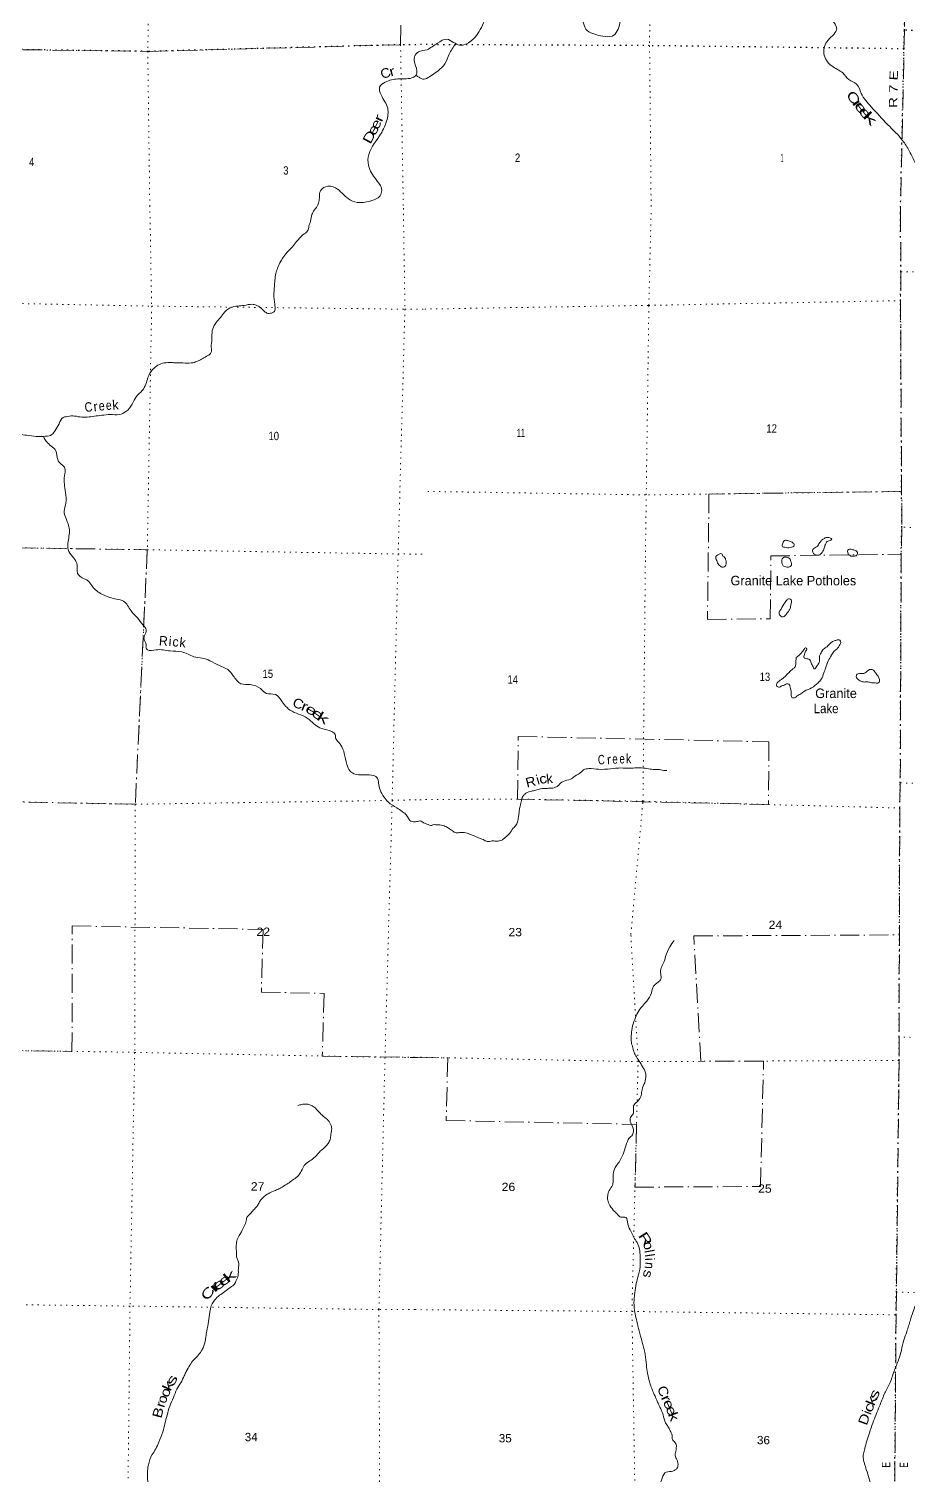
# Model space of a CAD drawing. Header units: feet. Extents: x -1048576 to 137166, y -268550 to 2097152.
# Drawn here: x -222804 to -204301, y 295823 to 326257 of the extents above; entities that cross this region are included whole.
import ezdxf
from ezdxf.enums import TextEntityAlignment as Align

# ---------------------------------------------------------------- set-up
doc = ezdxf.new("R2010")
doc.units = ezdxf.units.FT
doc.header["$LTSCALE"] = 80
doc.linetypes.add('DOT_DASHED', pattern=[7.7, 5, -1.2, 0.3, -1.2])
doc.linetypes.add('DOTTED', pattern=[1.5, 0.3, -1.2])
for name, color, linetype, lineweight in [('39', 7, 'Continuous', 13), ('44', 7, 'DOT_DASHED', 13), ('6', 7, 'DOTTED', 25), ('7', 7, 'DOTTED', 13)]:
    doc.layers.add(name, color=color, linetype=linetype, lineweight=lineweight)
doc.layers.add('41', color=7, linetype='Continuous')

msp = doc.modelspace()

# ---------------------------------------------------------------- linework, layer by layer
at = {"layer": '39'}
for points in [[(-139726.18, 284721.75), (-139786.61, 284683.23), (-139865.18, 284636.58), (-139935.68, 284589.96), (-139981.99, 284555.51), (-140024.23, 284506.92), (-140030.24, 284490.75), (-140030.24, 284490.75), (-140086.75, 284492.64)], [(-214422.29, 325815.26), (-214204.94, 325956.77), (-214006.39, 326040.49), (-213865.44, 325972.99), (-213742.6, 325917.73), (-213495.53, 326007.23), (-213258.95, 326335.23), (-213150.53, 326532.63), (-213059.15, 326600.8), (-212891.37, 326618.02), (-212514.3, 326516.83), (-211970.69, 326546.02), (-211648.17, 326738.14), (-211354.43, 326857.69), (-211174.46, 326589.92), (-211051.74, 326221.46), (-210896.71, 326145.8), (-210727.3, 326104.41), (-210529.31, 326107.31), (-210365.8, 326385.21), (-210246.58, 326683.58), (-210111.02, 326715.13), (-209944.96, 326774.79), (-209915.42, 326958.49), (-209853.85, 327099.58), (-209639.91, 327072.08), (-209032.82, 326931.17), (-208795.02, 327141.97), (-208565.91, 327558.92), (-208490.47, 327659.51), (-208186.58, 327787.08), (-207755.05, 327673.45), (-207553.26, 327346.97), (-207360.39, 326897.27), (-207004.09, 326713.36), (-206693.84, 326590.33), (-206454.61, 326714.23), (-206064.94, 326683.69), (-205908.93, 326456.48), (-205801.18, 326261.87), (-205984.64, 326020.45), (-206073.41, 325742.12), (-205907.55, 325478.48), (-205676.26, 325329.64), (-205545.91, 325189.46), (-205382.93, 325095.57), (-205285.27, 324901.02), (-205077.12, 324618.95), (-204728.21, 324241.1), (-204415.34, 323909.93), (-204277.45, 323690.9), (-204122.06, 323372.77), (-203929.35, 322900.84), (-203753.51, 322618.96), (-203576.66, 322484.58), (-203280.33, 322373.92)], [(-214434.53, 325213.46), (-214192.76, 325374.75), (-214050.34, 325523.46), (-213960.07, 325725), (-213819.14, 325950.5)], [(-214422.29, 325815.26), (-214601.61, 325772.14), (-214689.15, 325677.73), (-214664.4, 325483.47), (-214655.86, 325281.24), (-214745.11, 325227.27), (-215042.07, 325205.05), (-215303.02, 325138.11), (-215422.96, 325031.78), (-215391.92, 324867.81), (-215252.75, 324587.85), (-215277.05, 324317.11), (-215424.8, 324006.78), (-215664.49, 323555.57), (-215643.95, 323339.1), (-215472.51, 323054.88), (-215377.14, 322856.1), (-215414.32, 322747.18), (-215625.15, 322635.42), (-215893.9, 322604.92), (-216079.07, 322678.97), (-216349.83, 322911.31), (-216563.64, 322937.04), (-216667.29, 322848.8), (-216690.41, 322729.68), (-216701.38, 322616.54), (-216754.45, 322501.01)], [(-214428.76, 325213.91), (-214535.31, 325205.61), (-214593.61, 325238.36), (-214657.93, 325275.19)], [(-216754.45, 322501.01), (-216801.06, 322441.1), (-216847.16, 322349), (-216877.93, 322212.17), (-216910.16, 322105.67), (-216938.17, 322009.2), (-217036.64, 321922.11), (-217170.37, 321783.12), (-217257.18, 321671.57), (-217353.78, 321576.36), (-217440.55, 321466.82), (-217504.95, 321366.98), (-217570.16, 321222.7), (-217606.58, 321108.2), (-217627.34, 320967.14), (-217637.83, 320836), (-217646.45, 320696.74), (-217644.5, 320583.56), (-217628.4, 320472.13), (-217623.69, 320399.31), (-217628.95, 320332.73), (-217653.86, 320294.8), (-217718.83, 320273.76), (-217775.38, 320270.76), (-217847.26, 320312.49), (-217934.57, 320392.89), (-218018.4, 320442.92), (-218104.8, 320462.69), (-218276.79, 320437.56), (-218412.21, 320425.9), (-218566.3, 320386.3), (-218711.72, 320269.76), (-218794.46, 320160.15), (-218883.33, 320046.61), (-218944.32, 319912.36), (-218953.8, 319726.64), (-218966.94, 319561.2), (-218973.21, 319440.09), (-219040.86, 319382.73), (-219146.87, 319324.06), (-219244.74, 319269.29), (-219348.33, 319232.8), (-219515.95, 319225.77), (-219711.58, 319231.38), (-219804.34, 319235.11), (-219955.82, 319227.78), (-220089.93, 319177.71), (-220202.59, 319086.84), (-220298.44, 318922.91), (-220343.44, 318780.28), (-220418.52, 318648.31), (-220548.07, 318517.33), (-220629.64, 318361.23), (-220765.72, 318204.1), (-220902.07, 318141.95), (-221089.75, 318141.35), (-221269.62, 318126.47), (-221427.38, 318107.14), (-221726.34, 318090.4), (-221879.28, 318113.41), (-222020.86, 318095.81), (-222085.67, 318082.85), (-222166.88, 317946.95), (-222254.17, 317809.14), (-222320.4, 317719.43), (-222452.23, 317683.46), (-222652.08, 317679.04), (-222853.4, 317704.96), (-223010.3, 317732.09), (-223082.14, 317775.84), (-223209.94, 317958.01), (-223311.26, 318044.73), (-223422.7, 318129.62), (-223494.98, 318149.13), (-223696.52, 318162.93), (-224083.99, 318161.96), (-224434.8, 318178.5), (-224543.62, 318186.56), (-224612.8, 318155.51), (-224783.97, 318174.81), (-225067.8, 318103.24), (-225227.12, 317999.08), (-225409.97, 317822.61), (-225750.77, 317725.82), (-226024.15, 317783.37), (-226138.05, 317844.05), (-226155.76, 317868.63), (-226163.5, 317996.06), (-226204.86, 318051.37), (-226556.01, 318049.74), (-226806.33, 318044.23)], [(-214578.31, 309588.22), (-214622.74, 309578.91), (-214711.65, 309572.46), (-214767.91, 309585.62), (-214821.07, 309657.31), (-214878.16, 309735.14), (-214951.83, 309789.02), (-215063.45, 309863.81), (-215238.85, 309982.2), (-215329.71, 310088.93), (-215413.65, 310242.01), (-215443.32, 310383.99), (-215481.43, 310505.93), (-215591.56, 310552.4), (-215756.87, 310561.49), (-215968.34, 310583.56), (-216046.05, 310637.52), (-216114.08, 310778.18), (-216166.32, 311009.48), (-216239.73, 311186.61), (-216291.07, 311248.17), (-216350.09, 311330.08), (-216358.73, 311409.03), (-216428.21, 311470.93), (-216644.92, 311537.54), (-216780.76, 311612.77), (-216907.81, 311726.23), (-217079.58, 311822.33), (-217265.88, 311896.47), (-217401.12, 312004.02), (-217497.66, 312131.06), (-217616.53, 312250.43), (-217805.82, 312272.09), (-217929.06, 312373.36), (-218149.47, 312458.22), (-218340.85, 312475.88), (-218505.19, 312646.6), (-218617.86, 312773.94), (-218793.89, 312857.99), (-218995.81, 312960.7), (-219158.24, 313016.22), (-219333.29, 313043.68), (-219453.36, 313098.41), (-219587.7, 313145.33), (-219831.45, 313167.99), (-220127.69, 313189.59), (-220311.26, 313192.96), (-220338.79, 313231.86), (-220335.58, 313296.45), (-220381.8, 313416.51), (-220372.39, 313489.08), (-220335.86, 313609.64), (-220402.59, 313711.89), (-220520.86, 313863.58), (-220655.36, 314011.52), (-220811.03, 314214.41), (-220957.58, 314255.49), (-221104.17, 314294.55), (-221300.41, 314376.96), (-221482.95, 314545.99), (-221569.81, 314650.63), (-221641.79, 314686.3), (-221778.94, 314799.94), (-221799.16, 315016.51), (-221889.46, 315153.54), (-221975.53, 315300.6), (-221983.12, 315436.11), (-221951.69, 315718.41), (-222027.83, 315966.31), (-222061.57, 316106.35), (-222024.19, 316273.36), (-222036.12, 316501.9), (-222057.09, 316678.07), (-222057.88, 316853.87), (-222044.93, 317009.21), (-222124.05, 317095.52), (-222198.92, 317193.88), (-222235.84, 317380.45), (-222332.94, 317477.2), (-222436.08, 317574.05), (-222481.25, 317641.56), (-222499.02, 317679.97)], [(-206815.16, 315482.03), (-206743.29, 315453.26), (-206699.65, 315416.02), (-206696.14, 315389.68), (-206777.85, 315340.79), (-206840.51, 315335.98), (-206894.73, 315349.18), (-206942.94, 315360.24), (-206950.36, 315392.72), (-206935.38, 315434.86), (-206914.35, 315476.87), (-206885.7, 315496.51), (-206851.45, 315493.81), (-206815.16, 315482.03)], [(-206119.98, 315496.5), (-206061.52, 315536.68), (-205994.5, 315557.57), (-205946.33, 315544.48), (-205906.43, 315521.46), (-205927.1, 315497.63), (-205990.08, 315476.65), (-206033.5, 315424.98), (-206061.23, 315350.77), (-206093.25, 315264.52), (-206126.46, 315218.7), (-206173.59, 315183.27), (-206222, 315184.24), (-206293.97, 315218), (-206307.52, 315246.56), (-206312.88, 315281.02), (-206283.83, 315320.85), (-206240.89, 315348.28), (-206197.84, 315381.78), (-206176.85, 315421.77), (-206145.69, 315465.61), (-206119.98, 315496.5)], [(-205558.67, 315190.77), (-205563.48, 315215.58), (-205572.71, 315258.19), (-205568.02, 315290.43), (-205531.35, 315307.89), (-205477, 315300.74), (-205410.8, 315281.24), (-205376.95, 315258.34), (-205365.67, 315217.7), (-205382.58, 315179.64), (-205449.56, 315160.77), (-205501.96, 315163.84), (-205525.85, 315180.48), (-205558.67, 315190.77)], [(-208170.21, 315146.24), (-208146.74, 315109.4), (-208129.85, 315046.43), (-208126.79, 314997.87), (-208151.94, 314951.9), (-208194.79, 314928.5), (-208250.9, 314947.81), (-208310.04, 315017.69), (-208327.13, 315070.56), (-208346.53, 315109.34), (-208343.53, 315157.78), (-208306.53, 315191.39), (-208249.56, 315214.5), (-208215.47, 315203.72), (-208196.15, 315160.9), (-208170.21, 315146.24)], [(-206858.21, 315142.94), (-206784.8, 315096.43), (-206763.87, 315033.37), (-206750.85, 314978.56), (-206796.05, 314939.04), (-206874.84, 314934.55), (-206914.86, 314951.51), (-206952.25, 314998.73), (-206959.3, 315049.39), (-206950.14, 315103.76), (-206925.36, 315131.56), (-206858.21, 315142.94)], [(-206973.43, 314049.45), (-206894.12, 314179.21), (-206863.05, 314219), (-206842.22, 314250.92), (-206793.57, 314262.07), (-206759.64, 314243.21), (-206761.27, 314162.42), (-206787.8, 314047.77), (-206856.41, 313948.1), (-206905.96, 313892.51), (-206960.63, 313883.5), (-206998.31, 313916.58), (-207011.94, 313941.1), (-207012.98, 313989.61), (-206996.23, 314019.59), (-206973.43, 314049.45)], [(-205791.56, 313213.61), (-205863.43, 313152.4), (-205915.45, 313074.63), (-205982.32, 312960.78), (-206035.89, 312806.26), (-206074.28, 312703.97), (-206127.36, 312573.69), (-206195.52, 312496.24), (-206330.9, 312387.8), (-206481.61, 312320.08), (-206557.35, 312267.03), (-206639.14, 312214.1), (-206690.22, 312182.78), (-206720.6, 312177.33), (-206748.72, 312183.95), (-206757.95, 312226.57), (-206762.54, 312299.4), (-206773.05, 312378.42), (-206788.09, 312433.27), (-206795.75, 312453.63), (-206809.59, 312468.05), (-206857.92, 312473.06), (-206910.9, 312447.84), (-206971.9, 312424.81), (-207006.56, 312407.31), (-207042.79, 312412.08), (-207064.7, 312426.66), (-207068.08, 312459.06), (-207055.24, 312495.17), (-206965.02, 312566.12), (-206806.59, 312716.53), (-206726.45, 312787.68), (-206679.16, 312831.19), (-206661.92, 312885.41), (-206662.75, 312944.02), (-206657.82, 312988.38), (-206653.01, 313026.68), (-206618.11, 313056.29), (-206572.87, 313097.82), (-206533.65, 313141.5), (-206502.53, 313183.31), (-206483.81, 313211.23), (-206459.19, 313230.94), (-206451.12, 313230.78), (-206435.23, 313218.34), (-206431.52, 313202.1), (-206456.5, 313164.21), (-206475.55, 313120.13), (-206488.68, 313069.88), (-206493.4, 313035.62), (-206481.67, 313017.2), (-206429.5, 313002.02), (-206389.32, 312993.14), (-206355.72, 312958.12), (-206344.07, 312935.66), (-206330.76, 312894.98), (-206309.38, 312854.14), (-206294.06, 312813.42), (-206282.37, 312792.98), (-206264.21, 312792.62), (-206233.22, 312828.38), (-206191.65, 312888.17), (-206170.62, 312930.18), (-206163.06, 313004.8), (-206157.48, 313081.47), (-206132.33, 313127.44), (-206078.3, 313205.17), (-206006.63, 313256.28), (-205948.84, 313319.79), (-205889.45, 313363.07), (-205818.27, 313389.94), (-205771.59, 313403.15), (-205737.46, 313394.39), (-205716.21, 313347.49), (-205737.44, 313295.38), (-205758.34, 313259.42), (-205791.56, 313213.61)], [(-204980.64, 312696.34), (-204902.52, 312567.48), (-204901.23, 312531.09), (-204922.14, 312495.13), (-204994.84, 312492.54), (-205073.44, 312498.14), (-205145.73, 312515.75), (-205220.45, 312513.19), (-205294.76, 312530.84), (-205356.44, 312574.5), (-205386.05, 312607.42), (-205389.23, 312649.92), (-205374.58, 312675.9), (-205263.3, 312689.84), (-205200.36, 312708.8), (-205138.82, 312758.09), (-205083.91, 312779.22), (-205031.83, 312760), (-204980.64, 312696.34)], [(-214578.31, 309588.22), (-214565.05, 309588.83), (-214496.79, 309549.73), (-214428.69, 309524.12), (-214376.65, 309502.88), (-214330.38, 309495.9), (-214299.87, 309507.41), (-214243.31, 309510.33), (-214186.83, 309509.2), (-214064.22, 309484.53), (-213974.3, 309440.31), (-213888.74, 309380.01), (-213810.8, 309342.08), (-213762.39, 309341.12), (-213679.52, 309347.55), (-213611.05, 309340.13), (-213502.81, 309303.62), (-213390.78, 309254.91), (-213296.7, 309216.67), (-213242.65, 309195.39), (-213202.75, 309172.37), (-213176.69, 309163.76), (-213140.54, 309154.96), (-213085.83, 309166), (-212997.03, 309166.25), (-212906.17, 309168.48), (-212849.28, 309187.55), (-212804.21, 309221.01), (-212689.08, 309325.81), (-212610.14, 309437.39), (-212548.24, 309504.86), (-212514.13, 309595.11), (-212498.09, 309689.77), (-212486.13, 309782.48), (-212474.25, 309871.15), (-212445.62, 309989.8), (-212432.21, 310054.19), (-212408.96, 310106.27), (-212369.66, 310153.98), (-212251.43, 310212.25), (-212160.29, 310228.62), (-212064.83, 310259.05), (-211945.48, 310272.83), (-211844.5, 310276.89), (-211718.94, 310298.63), (-211661.64, 310337.91), (-211561.08, 310420.77), (-211402.67, 310470.15), (-211312.65, 310531), (-211171.5, 310625.18), (-211132.4, 310662.8), (-211018.82, 310690.84), (-210819.32, 310676.77), (-210560.82, 310685.77), (-210344.53, 310703.69), (-210150.91, 310697.81), (-210021.52, 310709.38), (-209908.55, 310707.13), (-209763.68, 310686.06), (-209632.8, 310671.33), (-209562.16, 310671.94), (-209443.46, 310653.41), (-209378.99, 310648.09)], [(-209221, 307076.47), (-209316.53, 306942.99), (-209403.43, 306736.59), (-209446.51, 306602.06), (-209497.04, 306498), (-209505.74, 306366.83), (-209503.83, 306261.71), (-209561.7, 306194.16), (-209658.26, 306109.2), (-209703.44, 305970.67), (-209799.74, 305798.81), (-209892.67, 305693.57), (-209988.28, 305556.05), (-210053.71, 305413.89), (-210107.89, 305229.06), (-210127.37, 305063.76), (-210123.97, 304932.35), (-210094.1, 304812.53), (-210056.07, 304696.6), (-210003.57, 304598.56), (-209921.41, 304469.63), (-209878.54, 304394.01), (-209839.41, 304332.61), (-209819.06, 304241.27), (-209844.55, 304078.11), (-209899.93, 303933.72), (-209920.61, 303808.86), (-209960.61, 303726.81), (-210022.4, 303665.4), (-210076.27, 303595.75), (-210078.23, 303498.79), (-210085.71, 303428.22), (-210139.83, 303346.45), (-210147.51, 303265.78), (-210099.15, 303161.76), (-210078.72, 303074.47), (-210102.78, 302981.99), (-210164.56, 302920.58), (-210208.43, 302846.69), (-210268.67, 302661.99), (-210336.64, 302493.61), (-210401.38, 302385.79), (-210465.79, 302294.12), (-210504.99, 302151.43), (-210508.05, 301999.94), (-210521.74, 301921.41), (-210590.56, 301811.65), (-210623.1, 301699.14), (-210620.86, 301610.18), (-210574.76, 301494.09), (-210480.34, 301372.99), (-210407.13, 301300.81), (-210365.58, 301259.57), (-210289.13, 301247.94), (-210242.77, 301245), (-210199.15, 301106.73), (-210131.76, 300945.75), (-210073.65, 300825.38), (-210005.16, 300718.94), (-209953.51, 300578.49), (-209940.51, 300422.64), (-209940.92, 300202.39), (-209989.66, 299987.15), (-210029.64, 299806.09), (-210057.72, 299614.69), (-210067.99, 299505.78), (-210058.27, 299287.35), (-210028.93, 299141.28), (-209986.12, 298962.61), (-209929.88, 298749.32), (-209883.07, 298568.55), (-209832.81, 298359.42), (-209808.93, 298142.74), (-209782.29, 297962.37), (-209737.79, 297767.5), (-209643.88, 297521.13), (-209572.46, 297360.08), (-209526.17, 297254.08), (-209456.8, 297091.05), (-209403.74, 296920.26), (-209354.78, 296846.54), (-209310.18, 296756.74), (-209267.71, 296660.93), (-209261.4, 296573.91), (-209200.25, 296503.99), (-209185.07, 296356.18), (-209203.49, 296243.39), (-209163.28, 296135.5), (-209143.42, 296019.92), (-209177.16, 295947.85), (-209285.05, 295901.51)], [(-217144.33, 303604.05), (-217061.25, 303622.73), (-216960.21, 303630.98), (-216865.88, 303602.98), (-216778.09, 303548.84), (-216722.69, 303489.23), (-216659.36, 303421.39), (-216585.88, 303357.4), (-216522.26, 303305.72), (-216476.83, 303252.35), (-216449.63, 303195.28), (-216432.7, 303128.29), (-216440.36, 303041.55), (-216451.93, 302960.94), (-216471.91, 302862.3), (-216519.72, 302786.4), (-216573.4, 302720.71), (-216667.65, 302643.64), (-216782.92, 302520.48), (-216891.48, 302433.57), (-216987.63, 302362.6), (-217056.17, 302256.77), (-217129.19, 302126.78), (-217229.53, 302047.8), (-217329.72, 301976.9), (-217427.74, 301914.04), (-217523.66, 301855.19), (-217613.2, 301814.4), (-217769.87, 301744.54), (-217845.52, 301691.37), (-217927.73, 301610.04), (-217971.55, 301532.04), (-218013.05, 301470.17), (-218074.76, 301406.64), (-218149.02, 301319.1), (-218204.45, 301267.59), (-218232.39, 301175.16), (-218270.75, 301064.73), (-218331.48, 300944.62), (-218377.35, 300864.64), (-218427.89, 300750.4), (-218440.25, 300627.37), (-218438.3, 300514.19), (-218424.58, 300382.6), (-218391.74, 300303.2), (-218396.33, 300163.87), (-218400.95, 300022.52), (-218439.16, 299920.17), (-218485.18, 299832.11), (-218597.65, 299751.34), (-218710.24, 299664.5), (-218816.59, 299587.65), (-218921.67, 299470.37), (-218965.56, 299388.33), (-218996.37, 299249.48), (-219024.19, 299054), (-219060.15, 298854.63), (-219080.61, 298729.74), (-219120.42, 298540.54), (-219160.24, 298460.45), (-219232.82, 298354.69), (-219337.79, 298243.47), (-219416.49, 298133.79), (-219491.49, 298005.85), (-219535.61, 297911.7), (-219608.89, 297767.56), (-219692.15, 297629.68), (-219761.96, 297455.17), (-219839.99, 297272.74), (-219895.97, 297081.82), (-219943.67, 296902.87), (-219987.22, 296729.9), (-220069.8, 296519.26), (-220135.01, 296374.98), (-220207.85, 296255.09), (-220290.51, 296040.41), (-220307.95, 295860.9), (-220297.21, 295676.84), (-220222.6, 295455.23), (-220197.71, 295272.93), (-220108.08, 295099.54), (-220008.44, 294921.93), (-219914.07, 294786.84), (-219813.43, 294663.76), (-219670.53, 294533.85), (-219593.35, 294451.61), (-219550.9, 294345.76), (-219518.7, 294232.02), (-219514.66, 294122.84), (-219554.36, 294048.81), (-219571.77, 293980.43)], [(-198001.43, 301330.62), (-198155.35, 301303.37), (-198324.72, 301310.78), (-198558.31, 301335.64), (-198787.1, 301398.8), (-198933.75, 301432.03), (-199074.47, 301459.08), (-199219.55, 301470.05), (-199303.58, 301506.07), (-199535.26, 301625.86), (-199737.58, 301700.61), (-199922.11, 301756.83), (-200099.18, 301782.58), (-200322.56, 301813.3), (-200433.23, 301829.64), (-200596.79, 301824.82), (-200705.88, 301818.91), (-200815.39, 301792.8), (-200878.98, 301741.53), (-200970.57, 301702.94), (-201096.05, 301685.23), (-201198.04, 301731.72), (-201308.58, 301754.12), (-201425.62, 301754.43), (-201500.67, 301735.72), (-201574.02, 301700.81), (-201671.3, 301680.52), (-201738.99, 301726.32), (-201805.15, 301747.85), (-201924.54, 301732.04), (-202154.54, 301734.6), (-202311.65, 301749.85), (-202420.46, 301758.08), (-202484.19, 301799.76), (-202577.29, 301886.48), (-202641.03, 301928.16), (-202733.46, 301948.19), (-202793.65, 301965.55), (-202939.63, 301932.09), (-203085.4, 301908.72), (-203166.37, 301896.19), (-203244.38, 301831.06), (-203288.12, 301763.23), (-203335.4, 301620.71), (-203403.78, 301432.13), (-203485.96, 301259.99), (-203557.48, 301115.92), (-203662.71, 300901.81), (-203736.53, 300743.65), (-203765.53, 300606.82), (-203780.85, 300447.49), (-203783.25, 300328.32), (-203757.74, 300192.43), (-203763.22, 300020.78), (-203826.96, 299862.42), (-203944.64, 299731.4), (-204038.02, 299603.94), (-204140.98, 299401.9), (-204252.32, 299084.86), (-204327.86, 298841.86), (-204388.01, 298661.2), (-204499.2, 298251.2), (-204594.95, 298006.59), (-204691.11, 297741.78), (-204800.45, 297523.7), (-204902.37, 297273.15), (-205042.73, 296918.29), (-205115.51, 296711.61), (-205169.37, 296542.95), (-205213.01, 296380.14), (-205239.42, 296271.55), (-205241.7, 296158.44), (-205217.36, 296065.01), (-205179.54, 295938.97), (-205080.53, 295545), (-205074.23, 295356.95), (-204994.85, 295090.66), (-204966.12, 294914.29), (-204956.85, 294673.65), (-204962.41, 294497.97), (-204966.77, 294281.84), (-205004.12, 294131.04), (-205029.33, 293982.01), (-205025.56, 293868.78), (-204979.41, 293655.69), (-204898.98, 293540.93), (-204772.77, 293394.95), (-204646.54, 293350.01), (-204559, 293287.64), (-204429.77, 293291.13), (-204329.11, 293279.03)], [(-209285.05, 295901.51), (-209416.91, 295867.76), (-209492.63, 295715.7), (-209551.84, 295581.49), (-209731.22, 295393.1), (-209854.66, 295276.34), (-209913.14, 295178.49), (-209950.04, 295049.91), (-210044.55, 294966.92), (-210118.55, 294899.69), (-210126.03, 294829.12), (-210114.72, 294689.47), (-210134.47, 294611.06), (-210051.29, 294532.61), (-209930.24, 294431.19), (-209901.53, 294353.84), (-209926.98, 294192.69), (-209943.62, 294067.74), (-209914.65, 293903.49), (-209867.97, 293716.66), (-209846.84, 293663.7), (-209818.47, 293469.16), (-209820.41, 293273.19), (-209820.68, 293160.04), (-209740.25, 293045.28), (-209683.24, 292870.37), (-209664.74, 292787.15), (-209490.62, 292714.99), (-209378.37, 292577.37), (-209282.68, 292518.88), (-209145.46, 292518.17), (-209069.46, 292484.33), (-209006.86, 292386.09), (-208838.96, 292305.96), (-208722.04, 292299.59), (-208648.42, 292247.61), (-208545.89, 292128.37), (-208478.16, 292084.59), (-208302.82, 292073.01), (-208236.62, 292053.51), (-208102.64, 291992.24), (-207958.26, 291946.93), (-207867.72, 291933.01), (-207795.88, 291893.18), (-207696.52, 291816.44), (-207539.66, 291789.07), (-207393.87, 291713.42), (-207267.97, 291652.32), (-207213.97, 291527.98), (-207200.4, 291400.41), (-207166.27, 291191.61), (-207070.56, 291034.11), (-206963.12, 290858.19), (-206882.71, 290642.4), (-206842.75, 290522.39), (-206800.9, 290396.27), (-206666.4, 290361.27), (-206590.51, 290321.36), (-206528.65, 290186.77), (-206555.18, 290072.12), (-206544.55, 289999.16), (-206510.11, 289905.53), (-206509.81, 289820.65), (-206468.83, 289751.14), (-206385.98, 289656.54), (-206313.09, 289568.2), (-206308.63, 289489.3), (-206363.12, 289389.35), (-206296.49, 289291.04), (-206144.01, 289146.55), (-206144.68, 289013.2), (-206146.15, 288940.49), (-206044.37, 288883.91), (-205874.7, 288791.62), (-205736.22, 288653.48), (-205674.7, 288601.74), (-205545.17, 288520.35), (-205452.6, 288407.37), (-205407.71, 288331.71), (-205377.96, 288205.84), (-205347.56, 288112.29), (-205298.76, 288030.49), (-205202.11, 287919.45), (-205106.75, 287844.81), (-204989.04, 287777.8), (-204880.68, 287747.35), (-204766.41, 287809.74), (-204703.42, 287830.71), (-204656.7, 287845.95), (-204613.98, 287837.69)]]:
    msp.add_spline(points, degree=3, dxfattribs=at)
at = {"layer": '44'}
for points in [[(-235450.06, 368686.66), (-235694.3, 358500.05), (-236047.35, 336772.26), (-230711.59, 336629.23), (-230931.49, 325933.88), (-220273.27, 325782.9), (-214982.18, 325924.27), (-214918.78, 331255.13), (-214369.64, 331259.09)], [(-214369.64, 331259.09), (-204316.81, 331020.34), (-204377.73, 326213.71), (-204462.18, 322384.74)], [(-204462.18, 322384.74), (-204450.87, 321148.29), (-204459.15, 320538.22), (-204432.28, 315768.94), (-204445.71, 315203.42), (-204464.17, 310388.57), (-204474.8, 309861.39), (-204489.3, 305042.42), (-204489.12, 304551.4), (-204547.13, 299676.72), (-204552.79, 299195.91), (-204592.78, 294013.73), (-204867.38, 294007.08)], [(-204463.52, 316523.3), (-208490.9, 316468.97), (-208522.27, 313828.31), (-207202.03, 313846.12), (-207188.89, 315166.41), (-204445.71, 315203.42)], [(-225513.64, 315373.62), (-220312.83, 315296.35), (-220564.94, 309940.54), (-225795.49, 310046.65)], [(-225795.49, 310046.65), (-225835.55, 307438.52), (-224515.7, 307418.82), (-224556.25, 304779.14), (-221898.42, 304739.48), (-221891.58, 307379.67), (-217875.83, 307306.45), (-217912.47, 305987.01), (-216592.69, 305960.76), (-216629.33, 304641.23), (-214626.25, 304609.88)], [(-214626.25, 304609.88), (-213989.4, 304605.13), (-214021.26, 303285.5), (-210015.59, 303203.78), (-210048.32, 301883.02), (-207407.18, 301896.48), (-207341.74, 304536.86), (-208661.14, 304530.13), (-208810.73, 307169.4), (-204482.83, 307191.47)]]:
    msp.add_lwpolyline(points, dxfattribs=at)
msp.add_lwpolyline([(-212506.93, 311368.24), (-207227.81, 311254.16), (-207240.94, 309934.05), (-212520.06, 310048.28)], close=True, dxfattribs=at)
at = {"layer": '6'}
for points in [[(-204462.18, 322384.74), (-204386.02, 325837.97), (-204377.52, 326230.05), (-204316.81, 331020.34), (-204337.37, 331452.53), (-204332.11, 336346.49), (-204314.86, 336799.02), (-204290.49, 341533.24), (-204290.37, 342139.43), (-203962.44, 358122.82)], [(-214420.99, 325926.75), (-214982.18, 325924.27), (-220300.7, 325784.37), (-225525.82, 325856.85), (-230931.49, 325933.88), (-236259.94, 325866.61), (-241387.6, 325920.1), (-241605.43, 325947.88), (-245053.61, 326042.29)], [(-183787.3, 326000.58), (-188058.41, 325977.6), (-188385.8, 325959.28), (-193277.98, 326038.04), (-193629.44, 326044.11), (-198568.09, 326123.13), (-198929.67, 326125.22), (-204377.52, 326230.05)], [(-204386.02, 325837.97), (-209740.83, 325904.73), (-214420.99, 325926.75)], [(-204592.78, 294013.73), (-204552.79, 299195.91), (-204547.13, 299676.72), (-204489.12, 304551.4), (-204489.3, 305042.42), (-204474.8, 309861.39), (-204464.17, 310388.57), (-204445.71, 315203.42), (-204432.28, 315768.94), (-204459.15, 320538.22), (-204450.87, 321148.29), (-204462.18, 322384.74)]]:
    msp.add_lwpolyline(points, dxfattribs=at)
at = {"layer": '7'}
for points in [[(-219797.03, 358432.38), (-219931.45, 352515.73), (-220041.1, 347193.3), (-220175.07, 341858.9), (-220155.82, 336497.17), (-220198.96, 331160.13), (-220302.88, 325787.64), (-220260.02, 322535.38)], [(-214865.73, 341802.15), (-214868.4, 336476.96), (-214918.78, 331255.13), (-214982.18, 325924.27), (-214923.81, 322483.24)], [(-209711.21, 331209.79), (-209711.75, 331148.89), (-209740.83, 325904.73), (-209708.25, 322433.52)], [(-220260.02, 322535.38), (-220220.34, 320422.72), (-220312.83, 315296.35), (-220564.94, 309940.54), (-220578.47, 304719.78), (-220676.93, 299379.34), (-220734.49, 294068.45)], [(-214923.81, 322483.24), (-214890.12, 320359.24), (-215033.54, 315207.53), (-215159.43, 310021.15), (-215309.55, 304614.98), (-215437.68, 299307.42), (-215416.16, 294017.31)], [(-210025.17, 294026.93), (-210113.18, 299266.22), (-209982.88, 304523.39), (-210134.68, 307201.76), (-209880.38, 310003.38), (-209829.38, 315130.79), (-209756.56, 320439.61), (-209708.25, 322433.52)], [(-204450.87, 321148.29), (-199208.68, 321110.59), (-193855.62, 321066.64), (-188942.95, 321030.38)], [(-245110.47, 320874.94), (-241688.82, 320768.28), (-236350.2, 320613.72), (-230825.93, 320678), (-225461.01, 320527), (-220220.34, 320422.72), (-214890.12, 320359.24), (-214474.58, 320361.51)], [(-214474.58, 320361.51), (-209756.56, 320439.61), (-204459.15, 320538.22)], [(-204463.52, 316523.3), (-209827.69, 316450.93), (-214503.03, 316525.99)], [(-183872.94, 315624.3), (-188596.85, 315649.63), (-193951.77, 315701.7), (-199322.98, 315746.01), (-204432.28, 315768.94)], [(-245168.55, 315597.92), (-241757.78, 315496), (-236429.46, 315329.5), (-230866.98, 315387.02), (-225513.64, 315373.62), (-220312.83, 315296.35), (-215033.54, 315207.53), (-214524.22, 315206.16)], [(-245226.63, 310318.94), (-241884.3, 310275.28), (-236526.11, 310197.14), (-230965.56, 310149.63), (-225795.49, 310046.65), (-220564.94, 309940.54), (-215159.43, 310021.15), (-214573.99, 310036.81)], [(-204464.17, 310388.57), (-199311.42, 310318.3), (-199184.25, 310319.81), (-195477.77, 310273.42)], [(-214573.99, 310036.81), (-212664.36, 310050.73), (-209880.38, 310003.38), (-204474.8, 309861.39)], [(-245285.29, 304989.2), (-241997.11, 304922.98), (-236605.6, 304900.8), (-231105.07, 304771.55), (-225876.1, 304798.83), (-220578.47, 304719.78), (-215309.55, 304614.98), (-214626.17, 304618.12)], [(-183962.74, 304742.81), (-188628.07, 304801.36), (-193927.69, 304793.73), (-199209.17, 304884.75), (-204489.3, 305042.42)], [(-204489.12, 304551.4), (-209982.88, 304523.39), (-214626.17, 304618.12)], [(-214677.33, 299305.36), (-215437.68, 299307.42), (-220676.93, 299379.34), (-225954.62, 299445.9), (-231338.1, 299465.91), (-236710.19, 299556.43), (-240835.32, 299660.22)], [(-204547.13, 299676.72), (-199263.49, 299480.58), (-199199.18, 299479.3), (-194030.42, 299402.65), (-188731.86, 299357.76), (-184007.04, 299376.98)], [(-214677.33, 299305.36), (-210113.18, 299266.22), (-204552.79, 299195.91)]]:
    msp.add_lwpolyline(points, dxfattribs=at)

# ---------------------------------------------------------------- texts
at = {"layer": '41'}
for s, rotation, width, p in [('C', 19.817, 1.1, (-215265.97, 325233.97)), ('r', 16.081, 1.25, (-215135.19, 325270.73)), ('C', 304.56, 1.45, (-205536.17, 324757.64)), ('r', 306.552, 1.9, (-205440.62, 324629.64)), ('r', 65.182, 1.5, (-215350.69, 324341.28)), ('e', 309.558, 1.8, (-205365.82, 324533.68)), ('e', 309.558, 1.8, (-205278.5, 324423.49)), ('k', 312.882, 2.2, (-205172.86, 324308.93)), ('e', 61.704, 1.45, (-215473.53, 324087.54)), ('e', 63.898, 1.35, (-215413.73, 324210.87)), ('D', 61.704, 1.4, (-215555.46, 323936.58)), ('C', 7.402, 0.85, (-221537.31, 318201.04)), ('e', 5.135, 0.85, (-221264.95, 318227.59)), ('e', 4.323, 0.8, (-221117.21, 318239.42)), ('R', 355.902, 0.95, (-219980.48, 313279.3)), ('c', 355.565, 0.95, (-219724.48, 313259.99)), ('C', 337.836, 1.15, (-217173.76, 311966.92)), ('r', 338.765, 1.4, (-217034.23, 311908.86)), ('e', 328.833, 1.5, (-216911.41, 311842.77)), ('e', 325.813, 1.6, (-216780.39, 311753.68)), ('k', 328.501, 1.75, (-216665.79, 311671.76)), ('C', 1.463, 0.75, (-210754.52, 310780.11)), ('e', 1.191, 0.75, (-210467.42, 310794.32)), ('e', 1.329, 0.75, (-210316.71, 310800.15)), ('k', 0.649, 0.85, (-210181.73, 310801.56)), ('R', 14.147, 1.1, (-212219.87, 310315.8)), ('c', 14.569, 1.2, (-211962.8, 310380.81)), ('R', 302.419, 1.5, (-209911.64, 300740.88)), ('o', 288.831, 1.15, (-209859.94, 300621.98)), ('k', 36.905, 1.95, (-218520.98, 299930.29)), ('s', 257.38, 1.2, (-209869.18, 300076.6)), ('n', 264.328, 0.95, (-209838.01, 300242.08)), ('C', 53.922, 1.5, (-218960.95, 299592.96)), ('r', 45.392, 2.25, (-218828.74, 299718.17)), ('e', 37.576, 1.75, (-218749.52, 299762.7)), ('e', 37.672, 1.75, (-218631.44, 299851.59)), ('o', 68.574, 1.25, (-219841.04, 297527.99)), ('k', 65.434, 1.5, (-219784.2, 297662.96)), ('s', 62.88, 1.65, (-219711.35, 297777.62)), ('C', 292.42, 1.15, (-209545.13, 297551.62)), ('r', 72.471, 1.25, (-219942.48, 297280.29)), ('o', 72.809, 1.1, (-219902.51, 297393.4)), ('r', 293.877, 1.45, (-209480.41, 297399.19)), ('e', 293.571, 1.3, (-209426.5, 297275.7)), ('k', 68.239, 1.4, (-204978.75, 297351.69)), ('s', 67.685, 1.5, (-204922.43, 297486)), ('B', 75.005, 1.25, (-219991.28, 297112.5)), ('e', 292.875, 1.3, (-209370.87, 297142.01)), ('k', 290.331, 1.35, (-209325.03, 297020.12)), ('D', 70.002, 1.2, (-205132.36, 296965.15)), ('c', 68.239, 1.4, (-205034.8, 297211.03))]:
    msp.add_text(s, height=200, rotation=rotation, dxfattribs=dict(at, width=width)).set_placement(p, align=Align.CENTER)
for s, rotation, p in [('r', 7.089, (-221390.58, 318212.49)), ('k', 4.385, (-220976.14, 318245.92)), ('i', 355.758, (-219839.2, 313268.84)), ('k', 353.814, (-219578.76, 313244.94)), ('r', 2.525, (-210590.29, 310784.56)), ('i', 16.671, (-212066.33, 310359.99)), ('k', 7.14, (-211836.16, 310381)), ('l', 280.329, (-209843.16, 300517.12)), ('l', 278.628, (-209836.52, 300433.38)), ('i', 273.384, (-209836.65, 300360.32)), ('i', 68.6, (-205075.83, 297107.89))]:
    msp.add_text(s, height=200, rotation=rotation, dxfattribs=at).set_placement(p, align=Align.CENTER)
for s, p in [('Granite Lake Potholes', (-208038.31, 314547.45)), ('Granite', (-206255.45, 312175.6))]:
    msp.add_text(s, height=200, dxfattribs=at).set_placement(p)
at = {"layer": '41', "width": 0.9}
msp.add_text('Lake', height=200, dxfattribs=at).set_placement((-206287.28, 311857.24))
at = {"layer": '6', "width": 1.35}
msp.add_text('R 7 E', height=175, rotation=88.737, dxfattribs=at).set_placement((-204531.08, 324592.74))
at = {"layer": '6', "width": 0.75}
for p in [(-204677.15, 296039.53), (-204302.16, 296036.56)]:
    msp.add_text('E', height=175, rotation=89.558, dxfattribs=at).set_placement(p, align=Align.CENTER)
at = {"layer": '7'}
for s, width, p in [('4', 0.85, (-222800.76, 323370.41)), ('2', 0.85, (-212574.57, 323459.92)), ('1', 0.4, (-206985.14, 323454.63)), ('3', 0.85, (-217451.48, 323192.25)), ('10', 0.85, (-217762, 317603.44)), ('11', 0.65, (-212536.85, 317670.1)), ('12', 0.85, (-207281.96, 317761.47)), ('15', 0.85, (-217886.56, 312598.88)), ('14', 0.85, (-212732.09, 312477.18)), ('13', 0.85, (-207424.38, 312534.54)), ('24', 1.1, (-207236.44, 307315.81)), ('22', 1.1, (-218015.22, 307169.95)), ('23', 1.1, (-212712.56, 307162.16)), ('27', 1.1, (-218133.88, 301811.84)), ('26', 1.1, (-212855.06, 301800.16)), ('25', 1.1, (-207457.42, 301765.43)), ('34', 1.05, (-218261.41, 296536.59)), ('35', 1.05, (-212915.37, 296511.29)), ('36', 1.05, (-207481.12, 296471.84))]:
    msp.add_text(s, height=175, dxfattribs=dict(at, width=width)).set_placement(p)

doc.saveas('drawing.dxf')
